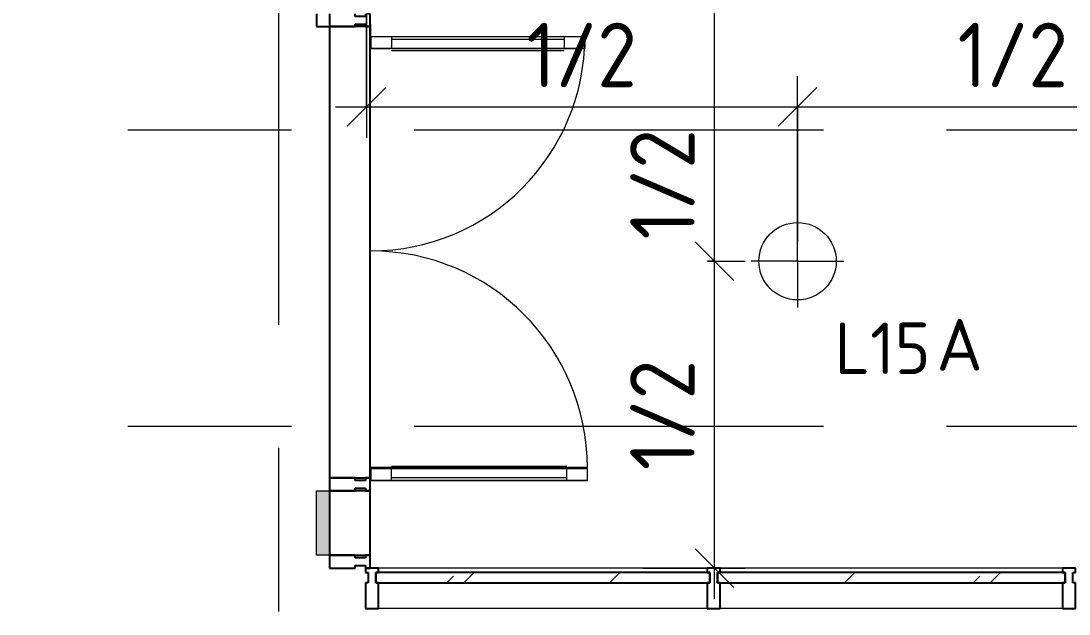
# Model space of a CAD drawing. Header units: millimetres. Extents: x 81425 to 274970, y -8553 to 29000.
# Drawn here: x 109710 to 113775, y 16271 to 18572 of the extents above; entities that cross this region are included whole.
import ezdxf

# ---------------------------------------------------------------- set-up
doc = ezdxf.new("R2010")
doc.units = ezdxf.units.MM
doc.linetypes.add('Осевая', pattern=[3175, 635, -476.25, 1587.5, -476.25])
for name, color, linetype, lineweight in [('A-ANNO-DIMS', 7, 'Continuous', 9), ('A-ANNO-DIMS-100', 7, 'Continuous', 9), ('A-ANNO-NOTE', 7, 'Continuous', 9), ('A-DETL-GENF', 7, 'Continuous', 9), ('A-DOOR', 7, 'Continuous', 9), ('A-GLAZ-CURT', 7, 'Continuous', 9), ('A-GLAZ-CURT-1', 7, 'Continuous', 25), ('A-GLAZ-CWMG', 7, 'Continuous', 9), ('A-GLAZ-CWMG-1', 7, 'Continuous', 25), ('E-LITE-EQPM-IDEN', 7, 'Continuous', 9), ('Оси-2', 7, 'Осевая', 9)]:
    doc.layers.add(name, color=color, linetype=linetype, lineweight=lineweight)
doc.layers.add('G-ANNO-TEXT-1', color=1, linetype='Continuous', lineweight=9, true_color=0xff0000)
doc.styles.add('GOST Common', font='GOST_Common.ttf', dxfattribs={"height": 200})
doc.styles.add('ISOCPEUR', font='isocpeur.ttf', dxfattribs={"width": 0.9, "height": 250})
doc.styles.add('ISOCPEUR_1', font='isocpeur.ttf', dxfattribs={"height": 200})
doc.dimstyles.new('ISO-2_5_0_9К_БОЛЬШОЙ_1', dxfattribs={"dimscale": 304.8, "dimtxt": 248.995294, "dimasz": 0.492126, "dimexe": 0.393701, "dimexo": 0.984252, "dimgap": 0, "dimtad": 1, "dimdec": 0, "dimrnd": 10, "dimzin": 0, "dimdsep": 46, "dimtxsty": 'ISOCPEUR', "dimblk1": 'OBLIQUE', "dimblk2": 'OBLIQUE', "dimsah": 1, "dimcen": 0.09, "dimdle": 0.393701, "dimazin": 0, "dimtfac": 1, "dimtdec": 4, "dimtix": 1, "dimtmove": 0, "dimatfit": 3, "dimfxl": 1, "dimtvp": 1, "dimtolj": 1, "dimtzin": 0, "dimarcsym": 2})
doc.dimstyles.new('ISO-2_5_0_9К_БОЛЬШОЙ_2', dxfattribs={"dimscale": 304.8, "dimtxt": 248.995294, "dimasz": 0.492126, "dimexe": 0.393701, "dimexo": 0.984252, "dimgap": 0, "dimtad": 1, "dimdec": 0, "dimrnd": 10, "dimzin": 0, "dimdsep": 46, "dimtxsty": 'ISOCPEUR', "dimblk1": 'OBLIQUE', "dimblk2": 'OBLIQUE', "dimsah": 1, "dimcen": 0.09, "dimdle": 0.393701, "dimazin": 0, "dimtfac": 1, "dimtdec": 4, "dimtix": 1, "dimtmove": 2, "dimatfit": 3, "dimfxl": 1, "dimtvp": 1, "dimtolj": 1, "dimtzin": 0, "dimarcsym": 2})
doc.dimstyles.new('ISO-2_5_0_9К_БОЛЬШОЙ_округление', dxfattribs={"dimscale": 304.8, "dimtxt": 248.995294, "dimasz": 0.492126, "dimexe": 0.393701, "dimexo": 0, "dimgap": 0, "dimtad": 1, "dimdec": 0, "dimrnd": 10, "dimzin": 0, "dimdsep": 46, "dimtxsty": 'ISOCPEUR', "dimblk1": 'OBLIQUE', "dimblk2": 'OBLIQUE', "dimsah": 1, "dimcen": 0.09, "dimdle": 0.393701, "dimazin": 0, "dimtfac": 1, "dimtdec": 4, "dimtix": 1, "dimtmove": 0, "dimatfit": 3, "dimfxl": 1, "dimtvp": 1, "dimtolj": 1, "dimtzin": 0, "dimarcsym": 2})

# ---------------------------------------------------------------- blocks, each defined once
blk = doc.blocks.new('Прямоугольный импост - Импост структурный с накладкой - 160мм Темный-32356288-План расстановки осветительного оборудования 1 этажа в осях 23-33')
at = {"layer": 'A-GLAZ-CWMG-1'}
for p, q in [((111007, 16750), (110907, 16750)), ((110907, 16750), (110907, 16500)), ((111047, 16750), (111007, 16750)), ((111064, 16750), (111047, 16750)), ((111064, 16500), (111064, 16750)), ((110907, 16500), (111007, 16500)), ((111007, 16500), (111047, 16500)), ((111047, 16500), (111064, 16500))]:
    blk.add_line(p, q, dxfattribs=at)
blk = doc.blocks.new('Прямоугольный импост - Импост структурный с накладкой - 160мм-32356296-План расстановки осветительного оборудования 1 этажа в осях 23-33')
at = {"layer": 'A-GLAZ-CWMG-1'}
for p, q in [((0, 140), (-50, 140)), ((-50, 140), (-50, 40)), ((-50, 40), (-40, 40)), ((-40, 0), (-50, 0)), ((-50, 0), (-50, -17)), ((-40, 40), (-40, 0)), ((-10, 0), (-10, 40)), ((-10, 40), (0, 40)), ((0, 0), (-10, 0)), ((-50, -17), (0, -17)), ((0, -17), (0, -3))]:
    blk.add_line(p, q, dxfattribs=at)
blk = doc.blocks.new('Дверь_Витражная_остекление_ - ВВ-15 остекление-32355915-План расстановки осветительного оборудования 1 этажа в осях 23-33')
at = {"layer": 'A-DETL-GENF'}
for p, q in [((885, 860), (840, 860)), ((840, 860), (840, 20)), ((885, 860), (840, 860)), ((840, 860), (840, 20)), ((885, 860), (885, 20)), ((885, 20), (885, 860)), ((-835, 850), (-790, 850)), ((-835, 850), (-835, 20)), ((-790, 850), (-835, 850)), ((-835, 850), (-835, 20)), ((-790, 850), (-790, 20)), ((-790, 20), (-790, 850)), ((831, 780), (831, 100)), ((885, 780), (840, 780)), ((875, 780), (875, 100)), ((-835, 770), (-790, 770)), ((-825, 770), (-825, 100)), ((-781, 770), (-781, 100)), ((-835, 100), (-790, 100)), ((885, 100), (840, 100)), ((-885, 20), (-885, 17)), ((-835, 20), (-885, 20)), ((-835, 20), (-885, 20)), ((-885, 20), (-885, 17)), ((-790, 20), (-835, 20)), ((-835, 20), (-790, 20)), ((-835, 17), (-835, 20)), ((-835, 17), (-835, 20)), ((835, 17), (835, 20)), ((835, 20), (885, 20)), ((835, 20), (835, 17)), ((885, 20), (835, 20)), ((840, 20), (885, 20)), ((840, 20), (885, 20)), ((885, 20), (885, 17)), ((885, 17), (885, 20))]:
    blk.add_line(p, q, dxfattribs=at)
at = {"layer": 'A-DOOR'}
for p, q in [((835, 860), (835, 20)), ((-835, 850), (-835, 20))]:
    blk.add_line(p, q, dxfattribs=at)
for centre, radius, start, end in [((835, 20), 840, 90, 180), ((-835, 20), 830, 360, 90)]:
    blk.add_arc(centre, radius, start, end, dxfattribs=at)
blk = doc.blocks.new('Прямоугольный импост - Импост структурный с накладкой - 160мм Темный-32356290-План расстановки осветительного оборудования 1 этажа в осях 23-33')
at = {"layer": 'A-GLAZ-CWMG-1'}
for p, q in [((111007, 18550), (110907, 18550)), ((110907, 18550), (110907, 16800)), ((111047, 18550), (111007, 18550)), ((111064, 18550), (111047, 18550)), ((111064, 16800), (111064, 18550)), ((110907, 16800), (111007, 16800)), ((111007, 16800), (111047, 16800)), ((111047, 16800), (111064, 16800))]:
    blk.add_line(p, q, dxfattribs=at)
blk = doc.blocks.new('Прямоугольный импост - Импост структурный с накладкой - 190мм-32819534-План расстановки осветительного оборудования 1 этажа в осях 23-33')
at = {"layer": 'A-GLAZ-CWMG'}
blk.add_hatch(color=256, dxfattribs=at).paths.add_polyline_path([(110857, 16500), (110907, 16500), (110907, 16750), (110857, 16750), (110857, 16505)])
for p, q in [((110857, 16750), (110907, 16750)), ((110857, 16500), (110857, 16750)), ((110907, 16500), (110857, 16500))]:
    blk.add_line(p, q, dxfattribs=at)
blk = doc.blocks.new('Системная панель - Стекло - 40мм-32355908-План расстановки осветительного оборудования 1 этажа в осях 23-33')
at = {"layer": 'A-GLAZ-CURT'}
h = blk.add_hatch(dxfattribs=at)
h.set_pattern_fill('FP_26', color=256, style=0, pattern_type=2)
h.set_pattern_definition([(153.435, (17548, -110793), (-3066.99, -1022.333), [1270, -762, 1270, -762, -1615.613]), (153.435, (17548, -110793), (-3066.99, -1022.333), [-4064, 508, -1107.61]), (153.435, (17484.5, -110856.5), (-3066.99, -1022.333), [1016, -1270, 762, -762, -1869.613]), (153.435, (17484.5, -110856.5), (-3066.99, -1022.333), [-3810, 889, -980.61]), (153.435, (17294, -110856.5), (-3066.99, -1022.333), [762, -1524, 508, -762, -2123.613]), (153.435, (17294, -110856.5), (-3066.99, -1022.333), [-3556, 1143, -980.61]), (153.435, (17484.5, -110666), (-3066.99, -1022.333), [762, -1524, 635, -25618.61]), (153.435, (17294, -110475.5), (-3066.99, -1022.333), [381, -1905, 254, -25999.61]), (153.435, (16976.5, -110793), (-3066.99, -1022.333), [254, -1905, 254, -1016, -2250.613]), (153.435, (16976.5, -110793), (-3066.99, -1022.333), [-3429, 635, -1615.61]), (153.435, (17167, -109650), (-3066.99, -1022.333), [1270, -1905, 1524, -1006.013]), (153.435, (17357.5, -109650), (-3066.99, -1022.333), [1778, -1270, 1905, -752.013]), (153.435, (17294, -109523), (-3066.99, -1022.333), [2032, -1016, 1524, -1107.613]), (153.435, (17103.5, -109332.5), (-3066.99, -1022.333), [1270, -1778, 1016, -1615.613]), (153.435, (16722.5, -109523), (-3066.99, -1022.333), [635, -2540, 762, -1742.613]), (153.435, (16913, -109142), (-3066.99, -1022.333), [508, -2540, 508, -2123.613])])
h.paths.add_polyline_path([(885, 0), (875, 0), (875, -40), (885, -39.4)])
h.paths.add_polyline_path([(-875, -2.5), (-875, 0), (-885, 0), (-885, -40), (-875, -40)])
blk = doc.blocks.new('Прямоугольный импост - Импост структурный с накладкой - 160мм Темный-32356297-План расстановки осветительного оборудования 1 этажа в осях 23-33')
at = {"layer": 'A-GLAZ-CWMG-1'}
for p, q in [((-50, 40), (-50, 140)), ((-50, 140), (0, 140)), ((0, 140), (0, 40)), ((-40, 40), (-50, 40)), ((-50, -17), (-50, 0)), ((-50, 0), (-40, 0)), ((-40, 0), (-40, 40)), ((-10, 40), (-10, 0)), ((0, 40), (-10, 40)), ((-10, 0), (0, 0)), ((0, 0), (0, -17)), ((0, -17), (-50, -17))]:
    blk.add_line(p, q, dxfattribs=at)
blk = doc.blocks.new('Прямоугольный импост - Импост структурный с накладкой - 190мм-32819423-План расстановки осветительного оборудования 1 этажа в осях 23-33')
at = {"layer": 'A-GLAZ-CWMG-1'}
for p, q in [((-25, 190), (25, 190)), ((25, 190), (25, 40)), ((-15, 40), (-25, 40)), ((-25, 0), (-15, 0)), ((-15, 0), (-15, 40)), ((15, 40), (15, 0)), ((25, 40), (15, 40)), ((15, 0), (25, 0)), ((25, 0), (25, -17)), ((-25, -17), (-25, -3)), ((25, -17), (-25, -17))]:
    blk.add_line(p, q, dxfattribs=at)
blk = doc.blocks.new('Прямоугольный импост - Импост структурный с накладкой - 160мм Темный-32356294-План расстановки осветительного оборудования 1 этажа в осях 23-33')
at = {"layer": 'A-GLAZ-CWMG-1'}
for p, q in [((-25, 40), (-25, 140)), ((-25, 140), (25, 140)), ((25, 140), (25, 40)), ((-15, 40), (-25, 40)), ((-25, -17), (-25, 0)), ((-25, 0), (-15, 0)), ((-15, 0), (-15, 40)), ((15, 40), (15, 0)), ((25, 40), (15, 40)), ((15, 0), (25, 0)), ((25, 0), (25, -17)), ((25, -17), (-25, -17))]:
    blk.add_line(p, q, dxfattribs=at)
blk = doc.blocks.new('Системная панель - Стекло - 40мм-32472405-План расстановки осветительного оборудования 1 этажа в осях 23-33')
at = {"layer": 'A-GLAZ-CURT'}
h = blk.add_hatch(dxfattribs=at)
h.set_pattern_fill('FP_28', color=256, style=0, pattern_type=2)
h.set_pattern_definition([(225, (113186.22, 16333), (282.8427, -282.8427), [200, -600]), (225, (113386.22, 16433), (282.8427, -282.8427), [600, -200]), (225, (112986.22, 16533), (282.8427, -282.8427), [200, -600])])
h.paths.add_polyline_path([(-674.2, 40), (-674.2, 0), (674.2, 0), (674.2, 40), (624.2, 40)])
at = {"layer": 'A-GLAZ-CURT-1'}
for p, q in [((674.2, 40), (-674.2, 40)), ((-674.2, 40), (-674.2, 0)), ((-674.2, 0), (674.2, 0)), ((674.2, 0), (674.2, 40))]:
    blk.add_line(p, q, dxfattribs=at)
blk = doc.blocks.new('Системная панель - Стекло - 40мм-32472269-План расстановки осветительного оборудования 1 этажа в осях 23-33')
at = {"layer": 'A-GLAZ-CURT'}
h = blk.add_hatch(dxfattribs=at)
h.set_pattern_fill('FP_29', color=256, style=0, pattern_type=2)
h.set_pattern_definition([(225, (111834.5, 16333), (282.8427, -282.8427), [200, -600]), (225, (112034.5, 16433), (282.8427, -282.8427), [600, -200]), (225, (111634.5, 16533), (282.8427, -282.8427), [200, -600])])
h.paths.add_polyline_path([(-647.5, 40), (-647.5, 0), (647.5, 0), (647.5, 40), (603.9, 40)])
at = {"layer": 'A-GLAZ-CURT-1'}
for p, q in [((647.5, 40), (-647.5, 40)), ((-647.5, 40), (-647.5, 0)), ((-647.5, 0), (647.5, 0)), ((647.5, 0), (647.5, 40))]:
    blk.add_line(p, q, dxfattribs=at)
blk = doc.blocks.new('Прямоугольный импост - Импост структурный с накладкой - 160мм Темный-32352607-План расстановки осветительного оборудования 1 этажа в осях 23-33')
at = {"layer": 'A-GLAZ-CWMG-1'}
for p, q in [((-50, 0), (-50, 17)), ((-50, 17), (0, 17)), ((-40, 0), (-50, 0)), ((-40, -40), (-40, 0)), ((0, 0), (-10, 0)), ((-10, 0), (-10, -40)), ((0, 17), (0, 0)), ((-50, -140), (-50, -40)), ((-50, -40), (-40, -40)), ((-10, -40), (0, -40)), ((0, -40), (0, -140)), ((0, -140), (-50, -140))]:
    blk.add_line(p, q, dxfattribs=at)
blk = doc.blocks.new('Прямоугольный импост - Импост структурный с накладкой - 160мм Темный-32472301-План расстановки осветительного оборудования 1 этажа в осях 23-33')
at = {"layer": 'A-GLAZ-CWMG'}
for p, q in [((113750.4, 16450), (112422, 16450)), ((113750.4, 16293), (112422, 16293))]:
    blk.add_line(p, q, dxfattribs=at)
blk = doc.blocks.new('Прямоугольный импост - Импост структурный с накладкой - 160мм Темный-32472265-План расстановки осветительного оборудования 1 этажа в осях 23-33')
at = {"layer": 'A-GLAZ-CWMG'}
for p, q in [((112372, 16450), (111097, 16450)), ((112372, 16293), (111097, 16293))]:
    blk.add_line(p, q, dxfattribs=at)
blk = doc.blocks.new('Прямоугольный импост - Импост структурный с накладкой - 160мм Темный-32472250-План расстановки осветительного оборудования 1 этажа в осях 23-33')
at = {"layer": 'A-GLAZ-CWMG-1'}
for p, q in [((-25, 0), (-25, 17)), ((-25, 17), (25, 17)), ((-15, 0), (-25, 0)), ((-15, -40), (-15, 0)), ((25, 0), (15, 0)), ((15, 0), (15, -40)), ((25, 17), (25, 0)), ((-25, -140), (-25, -40)), ((-25, -40), (-15, -40)), ((15, -40), (25, -40)), ((25, -40), (25, -140)), ((25, -140), (-25, -140))]:
    blk.add_line(p, q, dxfattribs=at)
blk = doc.blocks.new('DIMBLOCK70-План расстановки осветительного оборудования 1 этажа в осях 23-33')
at = {"layer": 'A-ANNO-DIMS-100'}
for p, q in [((109229, 18404.4), (109229, 20174.4)), ((110530, 19860.5), (110530, 20174.4)), ((109229, 20054.4), (110650, 20054.4)), ((109229, 20054.4), (109229, 18404.4)), ((110530, 20054.4), (110530, 19860.5))]:
    blk.add_line(p, q, dxfattribs=at)
at = {"layer": 'A-ANNO-DIMS-100', "lineweight": 20}
for p, q in [((109229, 20054.4), (109304, 20129.4)), ((110530, 20054.4), (110605, 20129.4)), ((109229, 20054.4), (109154, 19979.4)), ((110530, 20054.4), (110455, 19979.4))]:
    blk.add_line(p, q, dxfattribs=at)
at = {"layer": 'A-ANNO-DIMS-100', "color": 0, "insert": (109585, 20381.1), "char_height": 250, "width": 706.764, "attachment_point": 1, "line_spacing_factor": 1.149209, "style": 'ISOCPEUR'}
blk.add_mtext('1300', dxfattribs=at)
blk = doc.blocks.new('_Oblique')
at = {"color": 0, "linetype": 'ByBlock', "lineweight": -2}
blk.add_line((-0.5, -0.5), (0.5, 0.5), dxfattribs=at)
blk = doc.blocks.new('DIMBLOCK73-План расстановки осветительного оборудования 1 этажа в осях 23-33')
at = {"layer": 'A-ANNO-DIMS-100'}
for p, q in [((114168.1, 16348.7), (114168.1, 14924.8)), ((115218.4, 16228.7), (114048.1, 16228.7)), ((114168.1, 16228.7), (115218.4, 16228.7)), ((112667.3, 14924.8), (114288.1, 14924.8)), ((114168.1, 14924.8), (112667.3, 14924.8))]:
    blk.add_line(p, q, dxfattribs=at)
at = {"layer": 'A-ANNO-DIMS-100', "lineweight": 20}
for p, q in [((114168.1, 16228.7), (114093.1, 16303.7)), ((114168.1, 16228.7), (114243.1, 16153.7)), ((114168.1, 14924.8), (114093.1, 14999.8)), ((114168.1, 14924.8), (114243.1, 14849.8))]:
    blk.add_line(p, q, dxfattribs=at)
at = {"layer": 'A-ANNO-DIMS-100', "color": 0, "insert": (113841.4, 15361.3), "char_height": 250, "width": 517.144, "attachment_point": 1, "rotation": 90, "line_spacing_factor": 1.149209, "style": 'ISOCPEUR'}
blk.add_mtext('1/2', dxfattribs=at)
blk = doc.blocks.new('DIMBLOCK75-План расстановки осветительного оборудования 1 этажа в осях 23-33')
at = {"layer": 'A-ANNO-DIMS-100'}
for p, q in [((111050, 18600), (111050, 18118.5)), ((111050, 18238.5), (111050, 18600)), ((112722.5, 17717.9), (112722.5, 18358.5)), ((110930, 18238.5), (112722.5, 18238.5)), ((112722.5, 18238.5), (112722.5, 17717.9))]:
    blk.add_line(p, q, dxfattribs=at)
at = {"layer": 'A-ANNO-DIMS-100', "lineweight": 20}
for p, q in [((111050, 18238.5), (111125, 18313.5)), ((112722.5, 18238.5), (112797.5, 18313.5)), ((111050, 18238.5), (110975, 18163.5)), ((112722.5, 18238.5), (112647.5, 18163.5))]:
    blk.add_line(p, q, dxfattribs=at)
at = {"layer": 'A-ANNO-DIMS-100', "color": 0, "insert": (111670.8, 18565.1), "char_height": 250, "width": 517.144, "attachment_point": 1, "line_spacing_factor": 1.149209, "style": 'ISOCPEUR'}
blk.add_mtext('1/2', dxfattribs=at)
blk = doc.blocks.new('DIMBLOCK76-План расстановки осветительного оборудования 1 этажа в осях 23-33')
at = {"layer": 'A-ANNO-DIMS-100'}
for p, q in [((112722.5, 17717.9), (112722.5, 18358.5)), ((114395, 17735), (114395, 18358.5)), ((112722.5, 18238.5), (114395, 18238.5)), ((112722.5, 18238.5), (112722.5, 17717.9)), ((114395, 18238.5), (114395, 17735))]:
    blk.add_line(p, q, dxfattribs=at)
at = {"layer": 'A-ANNO-DIMS-100', "lineweight": 20}
for p, q in [((112722.5, 18238.5), (112797.5, 18313.5)), ((114395, 18238.5), (114470, 18313.5)), ((112722.5, 18238.5), (112647.5, 18163.5)), ((114395, 18238.5), (114320, 18163.5))]:
    blk.add_line(p, q, dxfattribs=at)
at = {"layer": 'A-ANNO-DIMS-100', "color": 0, "insert": (113343.3, 18565.1), "char_height": 250, "width": 517.144, "attachment_point": 1, "line_spacing_factor": 1.149209, "style": 'ISOCPEUR'}
blk.add_mtext('1/2', dxfattribs=at)
blk = doc.blocks.new('DIMBLOCK79-План расстановки осветительного оборудования 1 этажа в осях 23-33')
at = {"layer": 'A-ANNO-DIMS-100', "lineweight": 20}
for p, q in [((112399.8, 17640), (112324.8, 17715)), ((112399.8, 17640), (112474.8, 17565)), ((112399.8, 16450), (112324.8, 16525)), ((112399.8, 16450), (112474.8, 16375))]:
    blk.add_line(p, q, dxfattribs=at)
at = {"layer": 'A-ANNO-DIMS-100'}
for p, q in [((112372.5, 17640), (112519.8, 17640)), ((112399.8, 17640), (112372.5, 17640)), ((112399.8, 16330), (112399.8, 17640)), ((112122, 16450), (112519.8, 16450)), ((112399.8, 16450), (112122, 16450))]:
    blk.add_line(p, q, dxfattribs=at)
at = {"layer": 'A-ANNO-DIMS-100', "color": 0, "insert": (112073.2, 16829.5), "char_height": 250, "width": 517.144, "attachment_point": 1, "rotation": 90, "line_spacing_factor": 1.149209, "style": 'ISOCPEUR'}
blk.add_mtext('1/2', dxfattribs=at)
blk = doc.blocks.new('DIMBLOCK80-План расстановки осветительного оборудования 1 этажа в осях 23-33')
at = {"layer": 'A-ANNO-DIMS-100'}
for p, q in [((112399.8, 17640), (112399.8, 18950)), ((112593.7, 18830), (112279.8, 18830)), ((112399.8, 18830), (112593.7, 18830)), ((112372.5, 17640), (112519.8, 17640)), ((112399.8, 17640), (112372.5, 17640))]:
    blk.add_line(p, q, dxfattribs=at)
at = {"layer": 'A-ANNO-DIMS-100', "lineweight": 20}
for p, q in [((112399.8, 18830), (112324.8, 18905)), ((112399.8, 18830), (112474.8, 18755)), ((112399.8, 17640), (112324.8, 17715)), ((112399.8, 17640), (112474.8, 17565))]:
    blk.add_line(p, q, dxfattribs=at)
at = {"layer": 'A-ANNO-DIMS-100', "color": 0, "insert": (112073.2, 17724.2), "char_height": 250, "width": 517.144, "attachment_point": 1, "rotation": 90, "line_spacing_factor": 1.149209, "style": 'ISOCPEUR'}
blk.add_mtext('1/2', dxfattribs=at)

msp = doc.modelspace()

# ---------------------------------------------------------------- linework, layer by layer
at = {"layer": 'A-ANNO-NOTE'}
for q in [(112722.5, 17820), (112542.5, 17640), (112722.5, 17460), (112902.5, 17640)]:
    msp.add_line((112722.5, 17640), q, dxfattribs=at)
msp.add_circle((112722.5, 17640), 150, dxfattribs=at)
at = {"layer": 'Оси-2'}
for p, q in [((110710, 406.8), (110710, 19528.3)), ((84724.5, 18150), (122788, 18150)), ((84724.5, 17000), (122788, 17000))]:
    msp.add_line(p, q, dxfattribs=at)

# ---------------------------------------------------------------- block references
at = {"layer": 'A-DOOR', "rotation": 270}
msp.add_blockref('Дверь_Витражная_остекление_ - ВВ-15 остекление-32355915-План расстановки осветительного оборудования 1 этажа в осях 23-33', (111047, 17675), dxfattribs=at)
at = {"layer": 'A-GLAZ-CURT'}
for name, p, rotation in [('Системная панель - Стекло - 40мм-32355908-План расстановки осветительного оборудования 1 этажа в осях 23-33', (111047, 17675), 270), ('Системная панель - Стекло - 40мм-32472269-План расстановки осветительного оборудования 1 этажа в осях 23-33', (111734.5, 16433), 180), ('Системная панель - Стекло - 40мм-32472405-План расстановки осветительного оборудования 1 этажа в осях 23-33', (113086.2, 16433), 180)]:
    msp.add_blockref(name, p, dxfattribs=dict(at, rotation=rotation))
at = {"layer": 'A-GLAZ-CWMG', "extrusion": (0, 0, -1), "rotation": 270}
for name, p in [('Прямоугольный импост - Импост структурный с накладкой - 190мм-32819423-План расстановки осветительного оборудования 1 этажа в осях 23-33', (-111047, 18575)), ('Прямоугольный импост - Импост структурный с накладкой - 160мм Темный-32356294-План расстановки осветительного оборудования 1 этажа в осях 23-33', (-111047, 16775)), ('Прямоугольный импост - Импост структурный с накладкой - 160мм Темный-32356297-План расстановки осветительного оборудования 1 этажа в осях 23-33', (-111047, 16450))]:
    msp.add_blockref(name, p, dxfattribs=at)
at = {"layer": 'A-GLAZ-CWMG', "rotation": 90}
msp.add_blockref('Прямоугольный импост - Импост структурный с накладкой - 160мм-32356296-План расстановки осветительного оборудования 1 этажа в осях 23-33', (111047, 18600), dxfattribs=at)
at = {"layer": 'A-GLAZ-CWMG'}
for name in ['Прямоугольный импост - Импост структурный с накладкой - 160мм Темный-32356290-План расстановки осветительного оборудования 1 этажа в осях 23-33', 'Прямоугольный импост - Импост структурный с накладкой - 190мм-32819534-План расстановки осветительного оборудования 1 этажа в осях 23-33', 'Прямоугольный импост - Импост структурный с накладкой - 160мм Темный-32356288-План расстановки осветительного оборудования 1 этажа в осях 23-33', 'Прямоугольный импост - Импост структурный с накладкой - 160мм Темный-32472265-План расстановки осветительного оборудования 1 этажа в осях 23-33', 'Прямоугольный импост - Импост структурный с накладкой - 160мм Темный-32472301-План расстановки осветительного оборудования 1 этажа в осях 23-33']:
    msp.add_blockref(name, (0, 0), dxfattribs=at)
at = {"layer": 'A-GLAZ-CWMG', "extrusion": (0, 0, -1)}
for name, p in [('Прямоугольный импост - Импост структурный с накладкой - 160мм Темный-32352607-План расстановки осветительного оборудования 1 этажа в осях 23-33', (-111047, 16433)), ('Прямоугольный импост - Импост структурный с накладкой - 160мм Темный-32472250-План расстановки осветительного оборудования 1 этажа в осях 23-33', (-112397, 16433)), ('Прямоугольный импост - Импост структурный с накладкой - 160мм Темный-32472250-План расстановки осветительного оборудования 1 этажа в осях 23-33', (-113775.4, 16433))]:
    msp.add_blockref(name, p, dxfattribs=at)

# ---------------------------------------------------------------- texts
at = {"layer": 'E-LITE-EQPM-IDEN', "insert": (112866.4, 17402.4), "char_height": 200, "width": 472.996, "attachment_point": 1, "style": 'GOST Common'}
msp.add_mtext('L15', dxfattribs=at)
at = {"layer": 'G-ANNO-TEXT-1', "insert": (113260.9, 17415.9), "char_height": 200, "width": 224.472, "attachment_point": 1, "style": 'ISOCPEUR_1'}
msp.add_mtext('\\fISOCPEUR|b0|i0|c204|p34|;А', dxfattribs=at)

# ---------------------------------------------------------------- dimensions: what is measured, and where the dimension line sits
at = {"layer": 'A-ANNO-DIMS'}
dim = msp.add_linear_dim(base=(110530, 20054.4), p1=(109229, 18104.4), p2=(110530, 20160.5), dimstyle='ISO-2_5_0_9К_БОЛЬШОЙ_1', override={"dimpost": '<>', "dimfxl": 2433.156204}, dxfattribs=at)
dim.commit()
dim.dimension.update_dxf_attribs({"geometry": 'DIMBLOCK70-План расстановки осветительного оборудования 1 этажа в осях 23-33', "text_midpoint": (109879.5, 20179.4)})
dim = msp.add_linear_dim(base=(112399.8, 18830), p1=(112672.5, 17640), p2=(112293.7, 18830), angle=90, text='1/2', dimstyle='ISO-2_5_0_9К_БОЛЬШОЙ_2', override={"dimpost": '<>', "dimfxl": 1248.833733}, dxfattribs=at)
dim.commit()
dim.dimension.update_dxf_attribs({"geometry": 'DIMBLOCK80-План расстановки осветительного оборудования 1 этажа в осях 23-33', "text_midpoint": (112239.8, 17982.8), "dimtype": 160, "text_rotation": 90})
for base, p1, p2, override, picture, middle in [((112722.5, 18238.5), (111050, 18600), (112722.5, 17717.9), {"dimpost": '<>', "dimfxl": 1890.86974}, 'DIMBLOCK75-План расстановки осветительного оборудования 1 этажа в осях 23-33', (111886.2, 18363.5)), ((114395, 18238.5), (112722.5, 17717.9), (114395, 17735), {"dimpost": '<>', "dimfxl": 1672.587595}, 'DIMBLOCK76-План расстановки осветительного оборудования 1 этажа в осях 23-33', (113558.7, 18363.5))]:
    dim = msp.add_linear_dim(base=base, p1=p1, p2=p2, text='1/2', dimstyle='ISO-2_5_0_9К_БОЛЬШОЙ_округление', override=override, dxfattribs=at)
    dim.commit()
    dim.dimension.update_dxf_attribs({"geometry": picture, "text_midpoint": middle})
for base, p1, p2, override, picture, middle in [((112399.8, 17640), (112422, 16450), (112672.5, 17640), {"dimpost": '<>', "dimfxl": 1216.079878}, 'DIMBLOCK79-План расстановки осветительного оборудования 1 этажа в осях 23-33', (112274.8, 17045)), ((114168.1, 14924.8), (115518.4, 16228.7), (112367.3, 14924.8), {"dimpost": '<>', "dimfxl": 3410.236306}, 'DIMBLOCK73-План расстановки осветительного оборудования 1 этажа в осях 23-33', (114043.1, 15576.7))]:
    dim = msp.add_linear_dim(base=base, p1=p1, p2=p2, angle=90, text='1/2', dimstyle='ISO-2_5_0_9К_БОЛЬШОЙ_1', override=override, dxfattribs=at)
    dim.commit()
    dim.dimension.update_dxf_attribs({"geometry": picture, "text_midpoint": middle})

doc.saveas('drawing.dxf')
